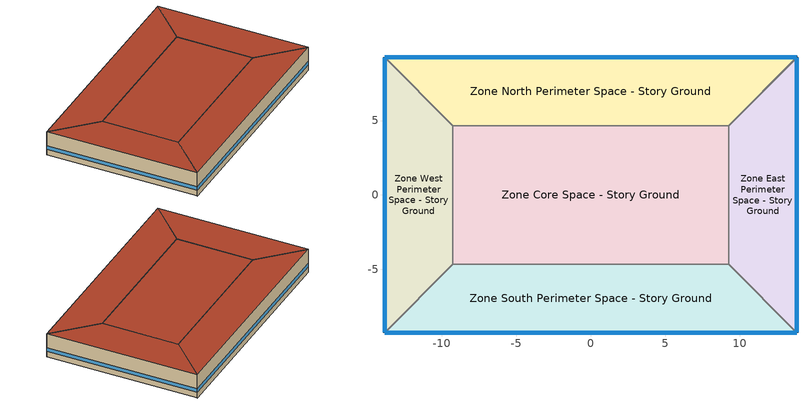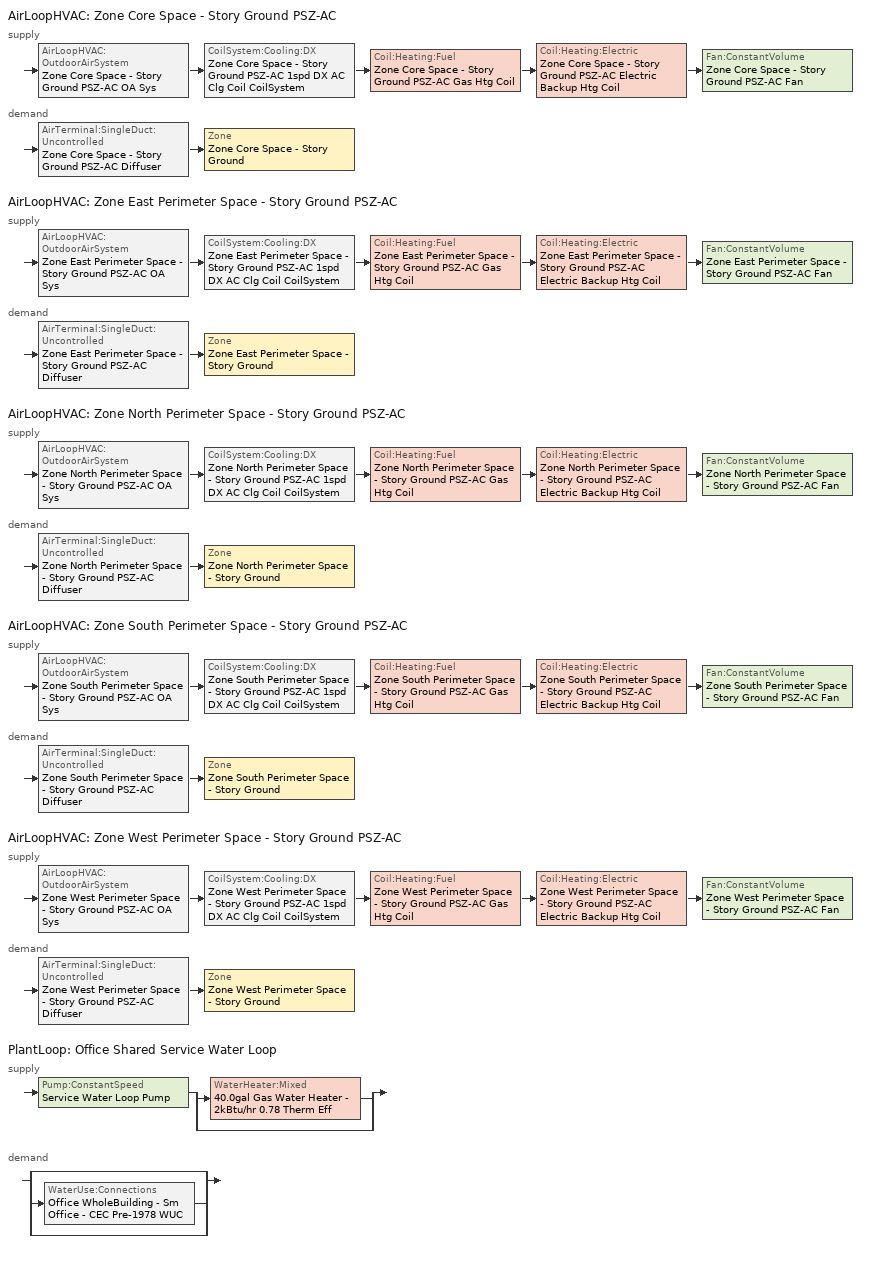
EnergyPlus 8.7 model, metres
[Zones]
Zone Core Space - Story Ground
 floor ground (Ground FloorGround_Floor_R11_T2013): -9.27,-4.66 -9.27,4.66 9.27,4.66 9.27,-4.66 z0
 wall to Zone West Perimeter Space - Story Ground (Typical Interior Wall): -9.27,4.66 -9.27,-4.66 z0:3.05
 wall to Zone North Perimeter Space - Story Ground (Typical Interior Wall): 9.27,4.66 -9.27,4.66 z0:3.05
 wall to Zone East Perimeter Space - Story Ground (Typical Interior Wall): 9.27,-4.66 9.27,4.66 z0:3.05
 wall to Zone South Perimeter Space - Story Ground (Typical Interior Wall): -9.27,-4.66 9.27,-4.66 z0:3.05
 roof outside (Metal roofR1_R14.20): 9.27,-4.66 9.27,4.66 -9.27,4.66 -9.27,-4.66 z3.05
Zone East Perimeter Space - Story Ground
 floor ground (Ground FloorGround_Floor_R11_T2013): 13.84,9.23 13.84,-9.23 9.27,-4.66 9.27,4.66 z0
 wall outside (Metal framed wallsW1_R8.60): 13.84,-9.23 13.84,9.23 z0:3.05
 wall to Zone South Perimeter Space - Story Ground (Typical Interior Wall): 9.27,-4.66 13.84,-9.23 z0:3.05
 wall to Zone North Perimeter Space - Story Ground (Typical Interior Wall): 13.84,9.23 9.27,4.66 z0:3.05
 window (U1.23_SHGC0.82_SimpleGlazing_Window_01): 13.84,-9.2 13.84,9.2 z0.76:1.22
 roof outside (Metal roofR1_R14.20): 9.27,4.66 9.27,-4.66 13.84,-9.23 13.84,9.23 z3.05
Zone North Perimeter Space - Story Ground
 floor ground (Ground FloorGround_Floor_R11_T2013): -13.84,9.23 13.84,9.23 9.27,4.66 -9.27,4.66 z0
 wall outside (Metal framed wallsW1_R8.60): 13.84,9.23 -13.84,9.23 z0:3.05
 wall to Zone West Perimeter Space - Story Ground (Typical Interior Wall): -13.84,9.23 -9.27,4.66 z0:3.05
 window (U1.23_SHGC0.82_SimpleGlazing_Window_01): 13.82,9.23 -13.82,9.23 z0.76:1.22
 roof outside (Metal roofR1_R14.20): -9.27,4.66 9.27,4.66 13.84,9.23 -13.84,9.23 z3.05
Zone South Perimeter Space - Story Ground
 floor ground (Ground FloorGround_Floor_R11_T2013): 13.84,-9.23 -13.84,-9.23 -9.27,-4.66 9.27,-4.66 z0
 wall outside (Metal framed wallsW1_R8.60): -13.84,-9.23 13.84,-9.23 z0:3.05
 wall to Zone West Perimeter Space - Story Ground (Typical Interior Wall): -9.27,-4.66 -13.84,-9.23 z0:3.05
 window (U1.23_SHGC0.82_SimpleGlazing_Window_01): -13.82,-9.23 13.82,-9.23 z0.76:1.22
 roof outside (Metal roofR1_R14.20): 9.27,-4.66 -9.27,-4.66 -13.84,-9.23 13.84,-9.23 z3.05
Zone West Perimeter Space - Story Ground
 floor ground (Ground FloorGround_Floor_R11_T2013): -13.84,-9.23 -13.84,9.23 -9.27,4.66 -9.27,-4.66 z0
 wall outside (Metal framed wallsW1_R8.60): -13.84,9.23 -13.84,-9.23 z0:3.05
 window (U1.23_SHGC0.82_SimpleGlazing_Window_01): -13.84,9.2 -13.84,-9.2 z0.76:1.22
 roof outside (Metal roofR1_R14.20): -9.27,-4.66 -9.27,4.66 -13.84,9.23 -13.84,-9.23 z3.05
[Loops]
AirLoopHVAC 'Zone Core Space - Story Ground PSZ-AC'
 supply: AirLoopHVAC:OutdoorAirSystem 'Zone Core Space - Story Ground PSZ-AC OA Sys' > CoilSystem:Cooling:DX 'Zone Core Space - Story Ground PSZ-AC 1spd DX AC Clg Coil CoilSystem' > Coil:Heating:Fuel 'Zone Core Space - Story Ground PSZ-AC Gas Htg Coil' > Coil:Heating:Electric 'Zone Core Space - Story Ground PSZ-AC Electric Backup Htg Coil' > Fan:ConstantVolume 'Zone Core Space - Story Ground PSZ-AC Fan'
 demand: AirTerminal:SingleDuct:Uncontrolled 'Zone Core Space - Story Ground PSZ-AC Diffuser' > Zone 'Zone Core Space - Story Ground'
AirLoopHVAC 'Zone East Perimeter Space - Story Ground PSZ-AC'
 supply: AirLoopHVAC:OutdoorAirSystem 'Zone East Perimeter Space - Story Ground PSZ-AC OA Sys' > CoilSystem:Cooling:DX 'Zone East Perimeter Space - Story Ground PSZ-AC 1spd DX AC Clg Coil CoilSystem' > Coil:Heating:Fuel 'Zone East Perimeter Space - Story Ground PSZ-AC Gas Htg Coil' > Coil:Heating:Electric 'Zone East Perimeter Space - Story Ground PSZ-AC Electric Backup Htg Coil' > Fan:ConstantVolume 'Zone East Perimeter Space - Story Ground PSZ-AC Fan'
 demand: AirTerminal:SingleDuct:Uncontrolled 'Zone East Perimeter Space - Story Ground PSZ-AC Diffuser' > Zone 'Zone East Perimeter Space - Story Ground'
AirLoopHVAC 'Zone North Perimeter Space - Story Ground PSZ-AC'
 supply: AirLoopHVAC:OutdoorAirSystem 'Zone North Perimeter Space - Story Ground PSZ-AC OA Sys' > CoilSystem:Cooling:DX 'Zone North Perimeter Space - Story Ground PSZ-AC 1spd DX AC Clg Coil CoilSystem' > Coil:Heating:Fuel 'Zone North Perimeter Space - Story Ground PSZ-AC Gas Htg Coil' > Coil:Heating:Electric 'Zone North Perimeter Space - Story Ground PSZ-AC Electric Backup Htg Coil' > Fan:ConstantVolume 'Zone North Perimeter Space - Story Ground PSZ-AC Fan'
 demand: AirTerminal:SingleDuct:Uncontrolled 'Zone North Perimeter Space - Story Ground PSZ-AC Diffuser' > Zone 'Zone North Perimeter Space - Story Ground'
AirLoopHVAC 'Zone South Perimeter Space - Story Ground PSZ-AC'
 supply: AirLoopHVAC:OutdoorAirSystem 'Zone South Perimeter Space - Story Ground PSZ-AC OA Sys' > CoilSystem:Cooling:DX 'Zone South Perimeter Space - Story Ground PSZ-AC 1spd DX AC Clg Coil CoilSystem' > Coil:Heating:Fuel 'Zone South Perimeter Space - Story Ground PSZ-AC Gas Htg Coil' > Coil:Heating:Electric 'Zone South Perimeter Space - Story Ground PSZ-AC Electric Backup Htg Coil' > Fan:ConstantVolume 'Zone South Perimeter Space - Story Ground PSZ-AC Fan'
 demand: AirTerminal:SingleDuct:Uncontrolled 'Zone South Perimeter Space - Story Ground PSZ-AC Diffuser' > Zone 'Zone South Perimeter Space - Story Ground'
AirLoopHVAC 'Zone West Perimeter Space - Story Ground PSZ-AC'
 supply: AirLoopHVAC:OutdoorAirSystem 'Zone West Perimeter Space - Story Ground PSZ-AC OA Sys' > CoilSystem:Cooling:DX 'Zone West Perimeter Space - Story Ground PSZ-AC 1spd DX AC Clg Coil CoilSystem' > Coil:Heating:Fuel 'Zone West Perimeter Space - Story Ground PSZ-AC Gas Htg Coil' > Coil:Heating:Electric 'Zone West Perimeter Space - Story Ground PSZ-AC Electric Backup Htg Coil' > Fan:ConstantVolume 'Zone West Perimeter Space - Story Ground PSZ-AC Fan'
 demand: AirTerminal:SingleDuct:Uncontrolled 'Zone West Perimeter Space - Story Ground PSZ-AC Diffuser' > Zone 'Zone West Perimeter Space - Story Ground'
PlantLoop 'Office Shared Service Water Loop'
 supply: Pump:ConstantSpeed 'Service Water Loop Pump' > split
  | WaterHeater:Mixed '40.0gal Gas Water Heater - 2kBtu/hr 0.78 Therm Eff'
  | bypass
 demand: split
  | bypass
  | WaterUse:Connections 'Office WholeBuilding - Sm Office - CEC Pre-1978 WUC'
  | bypass
[Building]
CEC Pre-1978|SmallOffice
[Site:Location]
Climate Zone 3_CA_USA: Latitude {deg}=37.7; Longitude {deg}=-122.2; Time Zone {hr}=-8; Elevation {m}=2
[Site:WaterMainsTemperature]
Calculation Method=Correlation; Annual Average Outdoor Air Temperature {C}=14.1417; Maximum Difference In Monthly Average Outdoor Air Temperatures {deltaC}=7.8
[SizingPeriod:DesignDay] Day of Month=21; Dry-Bulb Temperature Range Modifier Type=DefaultMultipliers; Humidity Condition Type=Wetbulb; Barometric Pressure {Pa}=101301; Rain Indicator=No; Snow Indicator=No; Daylight Saving Time Indicator=No
Name | Month | Day Type | Maximum Dry-Bulb Temperature {C} | Daily Dry-Bulb Temperature Range {deltaC} | Wetbulb or DewPoint at Maximum Dry-Bulb {C} | Wind Speed {m/s} | Wind Direction {deg} | Solar Model Indicator | ASHRAE Clear Sky Optical Depth for Beam Irradiance (taub) | ASHRAE Clear Sky Optical Depth for Diffuse Irradiance (taud) | Sky Clearness
Climate Zone 3 Ann Clg .4% Condns DB=>MWB | 8 | SummerDesignDay | 27.7 | 7.4 | 18.3 | 4.9 | 290 | ASHRAETau | 0.367 | 2.428
Climate Zone 3 Ann Clg .4% Condns WB=>MDB | 8 | SummerDesignDay | 25.5 | 7.4 | 19.8 | 4.9 | 290 | ASHRAETau | 0.367 | 2.428
Climate Zone 3 Ann Htg 99.6% Condns DB | 1 | WinterDesignDay | 2.9 | 0 | 2.9 | 2.2 | 50 | ASHRAEClearSky |  |  | 0
[Material]
Name | Roughness | Thickness {m} | Conductivity {W/m-K} | Density {kg/m3} | Specific Heat {J/kg-K} | Thermal Absorptance | Solar Absorptance | Visible Absorptance
Air - Metal Wall Framing - 16 or 24 in. OC | Smooth | 0.1397 | 1.22017 | 1.28148 | 1004.832 | 0.9 | 0.7 | 0.7
Carpet - 3/4 in. CBES | Smooth | 0.01905 | 0.0500335 | 288.332 | 1381.644 | 0.9 | 0.7 | 0.8
G01 13mm gypsum board | Smooth | 0.0127 | 0.160031 | 800.001 | 1090.73 | 0.9 | 0.7 | 0.5
Ground_Floor_R11_T2013 | Smooth | 0.0442273 | 0.0230232 | 16.0185 | 1130.436 | 0.9 | 0.7 | 0.8
Gypsum Board - 1/2 in. CBES | Smooth | 0.0127 | 0.160107 | 640.739 | 1130.436 | 0.9 | 0.7 | 0.8
Metal Standing Seam - 1/16 in. CBES | MediumRough | 0.001524 | 0.580388 | 7820.53 | 502.416 | 0.85 | 0.37 | 0.85
Plywood - 5/8 in. CBES | Smooth | 0.016002 | 0.12008 | 480.554 | 1884.06 | 0.9 | 0.7 | 0.7
R1_R14.20 | Smooth | 0.0575653 | 0.0230232 | 16.0185 | 1130.436 | 0.9 | 0.7 | 0.8
Stucco - 7/8 in. CBES | MediumRough | 0.022352 | 0.700468 | 1855.1 | 837.36 | 0.9 | 0.7 | 0.8
W1_R8.60 | Smooth | 0.0348619 | 0.0230232 | 16.0185 | 1130.436 | 0.9 | 0.7 | 0.8
[WindowMaterial:SimpleGlazingSystem]
U1.23_SHGC0.82_SimpleGlazing_Window_01: U-Factor {W/m2-K}=6.98426; Solar Heat Gain Coefficient=0.82; Visible Transmittance=0.81
[Construction]
Ground FloorGround_Floor_R11_T2013: Ground_Floor_R11_T2013, Plywood - 5/8 in. CBES, Carpet - 3/4 in. CBES
Metal framed wallsW1_R8.60: Stucco - 7/8 in. CBES, W1_R8.60, Air - Metal Wall Framing - 16 or 24 in. OC, Gypsum Board - 1/2 in. CBES
Metal roofR1_R14.20: Metal Standing Seam - 1/16 in. CBES, R1_R14.20
Typical Interior Wall: G01 13mm gypsum board, G01 13mm gypsum board
U1.23_SHGC0.82_SimpleGlazing_Window_01: U1.23_SHGC0.82_SimpleGlazing_Window_01
[Zone] Multiplier=1
Zone Core Space - Story Ground; Zone East Perimeter Space - Story Ground; Zone North Perimeter Space - Story Ground; Zone South Perimeter Space - Story Ground; Zone West Perimeter Space - Story Ground
[ZoneControl:Thermostat] Control Object Type 1=ThermostatSetpoint:DualSetpoint
Name | Zone or ZoneList | Control Type Schedule | Control Name 1
Zone Core Space - Story Ground Thermostat | Zone Core Space - Story Ground | Zone Core Space - Story Ground Thermostat Schedule | Office WholeBuilding - Sm Office - CEC Pre-1978 Thermostat 2
Zone East Perimeter Space - Story Ground Thermostat | Zone East Perimeter Space - Story Ground | Zone East Perimeter Space - Story Ground Thermostat Schedule | Office WholeBuilding - Sm Office - CEC Pre-1978 Thermostat 4
Zone North Perimeter Space - Story Ground Thermostat | Zone North Perimeter Space - Story Ground | Zone North Perimeter Space - Story Ground Thermostat Schedule | Office WholeBuilding - Sm Office - CEC Pre-1978 Thermostat 3
Zone South Perimeter Space - Story Ground Thermostat | Zone South Perimeter Space - Story Ground | Zone South Perimeter Space - Story Ground Thermostat Schedule | Office WholeBuilding - Sm Office - CEC Pre-1978 Thermostat 1
Zone West Perimeter Space - Story Ground Thermostat | Zone West Perimeter Space - Story Ground | Zone West Perimeter Space - Story Ground Thermostat Schedule | Office WholeBuilding - Sm Office - CEC Pre-1978 Thermostat
[ThermostatSetpoint:DualSetpoint] Heating Setpoint Temperature Schedule=OfficeHtgSetpt; Cooling Setpoint Temperature Schedule=OfficeClgSetpt
Office WholeBuilding - Sm Office - CEC Pre-1978 Thermostat 2; Office WholeBuilding - Sm Office - CEC Pre-1978 Thermostat 4; Office WholeBuilding - Sm Office - CEC Pre-1978 Thermostat 3; Office WholeBuilding - Sm Office - CEC Pre-1978 Thermostat 1; Office WholeBuilding - Sm Office - CEC Pre-1978 Thermostat
[AirTerminal:SingleDuct:Uncontrolled] Availability Schedule=Always On Discrete; Maximum Air Flow Rate {m3/s}=AutoSize
Zone Core Space - Story Ground PSZ-AC Diffuser; Zone East Perimeter Space - Story Ground PSZ-AC Diffuser; Zone North Perimeter Space - Story Ground PSZ-AC Diffuser; Zone South Perimeter Space - Story Ground PSZ-AC Diffuser; Zone West Perimeter Space - Story Ground PSZ-AC Diffuser
[Zone equipment]
Zone Core Space - Story Ground: Zone Core Space - Story Ground PSZ-AC Diffuser
Zone East Perimeter Space - Story Ground: Zone East Perimeter Space - Story Ground PSZ-AC Diffuser
Zone North Perimeter Space - Story Ground: Zone North Perimeter Space - Story Ground PSZ-AC Diffuser
Zone South Perimeter Space - Story Ground: Zone South Perimeter Space - Story Ground PSZ-AC Diffuser
Zone West Perimeter Space - Story Ground: Zone West Perimeter Space - Story Ground PSZ-AC Diffuser
[Sizing:Zone] Zone Cooling Design Supply Air Temperature Input Method=SupplyAirTemperature; Zone Cooling Design Supply Air Temperature {C}=12.8; Zone Cooling Design Supply Air Temperature Difference {deltaC}=11.11; Zone Heating Design Supply Air Temperature Input Method=SupplyAirTemperature; Zone Heating Design Supply Air Temperature {C}=40; Zone Heating Design Supply Air Temperature Difference {deltaC}=11.11; Zone Cooling Design Supply Air Humidity Ratio {kgWater/kgDryAir}=0.0085; Zone Heating Design Supply Air Humidity Ratio {kgWater/kgDryAir}=0.008; Design Specification Outdoor Air Object=Office WholeBuilding - Sm Office Ventilation; Cooling Design Air Flow Method=DesignDay; Cooling Design Air Flow Rate {m3/s}=0; Cooling Minimum Air Flow per Zone Floor Area {m3/s-m2}=0.000762; Cooling Minimum Air Flow {m3/s}=0; Cooling Minimum Air Flow Fraction=0; Heating Design Air Flow Method=DesignDay; Heating Design Air Flow Rate {m3/s}=0; Heating Maximum Air Flow per Zone Floor Area {m3/s-m2}=0.002032; Heating Maximum Air Flow {m3/s}=0.141576; Heating Maximum Air Flow Fraction=0.3; Account for Dedicated Outdoor Air System=No
Name | Design Specification Zone Air Distribution Object
Zone Core Space - Story Ground | Zone Core Space - Story Ground Design Spec Zone Air Dist
Zone East Perimeter Space - Story Ground | Zone East Perimeter Space - Story Ground Design Spec Zone Air Dist
Zone North Perimeter Space - Story Ground | Zone North Perimeter Space - Story Ground Design Spec Zone Air Dist
Zone South Perimeter Space - Story Ground | Zone South Perimeter Space - Story Ground Design Spec Zone Air Dist
Zone West Perimeter Space - Story Ground | Zone West Perimeter Space - Story Ground Design Spec Zone Air Dist
[DesignSpecification:ZoneAirDistribution] Zone Air Distribution Effectiveness in Cooling Mode=1; Zone Air Distribution Effectiveness in Heating Mode=1
Zone Core Space - Story Ground Design Spec Zone Air Dist; Zone East Perimeter Space - Story Ground Design Spec Zone Air Dist; Zone North Perimeter Space - Story Ground Design Spec Zone Air Dist; Zone South Perimeter Space - Story Ground Design Spec Zone Air Dist; Zone West Perimeter Space - Story Ground Design Spec Zone Air Dist
[Controller:MechanicalVentilation] Availability Schedule=Always On Discrete; Demand Controlled Ventilation=No; System Outdoor Air Method=ZoneSum; Design Specification Outdoor Air Object Name 1=Office WholeBuilding - Sm Office Ventilation
Name | Zone Name 1 | Design Specification Zone Air Distribution Object Name 1
Controller Mechanical Ventilation 5 | Zone Core Space - Story Ground | Zone Core Space - Story Ground Design Spec Zone Air Dist
Controller Mechanical Ventilation 3 | Zone East Perimeter Space - Story Ground | Zone East Perimeter Space - Story Ground Design Spec Zone Air Dist
Controller Mechanical Ventilation 2 | Zone North Perimeter Space - Story Ground | Zone North Perimeter Space - Story Ground Design Spec Zone Air Dist
Controller Mechanical Ventilation 1 | Zone South Perimeter Space - Story Ground | Zone South Perimeter Space - Story Ground Design Spec Zone Air Dist
Controller Mechanical Ventilation 4 | Zone West Perimeter Space - Story Ground | Zone West Perimeter Space - Story Ground Design Spec Zone Air Dist
[DesignSpecification:OutdoorAir]
Office WholeBuilding - Sm Office Ventilation: Outdoor Air Method=Maximum; Outdoor Air Flow per Person {m3/s-person}=0.00707921; Outdoor Air Flow per Zone Floor Area {m3/s-m2}=0.000762; Outdoor Air Flow per Zone {m3/s}=0; Outdoor Air Flow Air Changes per Hour {1/hr}=0
[AirLoopHVAC] Design Supply Air Flow Rate {m3/s}=AutoSize
Zone Core Space - Story Ground PSZ-AC; Zone East Perimeter Space - Story Ground PSZ-AC; Zone North Perimeter Space - Story Ground PSZ-AC; Zone South Perimeter Space - Story Ground PSZ-AC; Zone West Perimeter Space - Story Ground PSZ-AC
[Sizing:System] Type of Load to Size On=Sensible; Design Outdoor Air Flow Rate {m3/s}=Autosize; Central Heating Maximum System Air Flow Ratio=1; Preheat Design Temperature {C}=7; Preheat Design Humidity Ratio {kgWater/kgDryAir}=0.008; Precool Design Temperature {C}=12.8; Precool Design Humidity Ratio {kgWater/kgDryAir}=0.008; Central Cooling Design Supply Air Temperature {C}=12.8; Central Heating Design Supply Air Temperature {C}=40; Type of Zone Sum to Use=Coincident; 100% Outdoor Air in Cooling=No; 100% Outdoor Air in Heating=No; Central Cooling Design Supply Air Humidity Ratio {kgWater/kgDryAir}=0.0085; Central Heating Design Supply Air Humidity Ratio {kgWater/kgDryAir}=0.008; Cooling Supply Air Flow Rate Method=DesignDay; Cooling Supply Air Flow Rate {m3/s}=0; Cooling Supply Air Flow Rate Per Floor Area {m3/s-m2}=0.00996765; Cooling Fraction of Autosized Cooling Supply Air Flow Rate=1; Cooling Supply Air Flow Rate Per Unit Cooling Capacity {m3/s-W}=3.94755e-05; Heating Supply Air Flow Rate Method=DesignDay; Heating Supply Air Flow Rate {m3/s}=0; Heating Supply Air Flow Rate Per Floor Area {m3/s-m2}=0.00996765; Heating Fraction of Autosized Heating Supply Air Flow Rate=1; Heating Fraction of Autosized Cooling Supply Air Flow Rate=1; Heating Supply Air Flow Rate Per Unit Heating Capacity {m3/s-W}=3.15882e-05; System Outdoor Air Method=ZoneSum; Zone Maximum Outdoor Air Fraction=1; Cooling Design Capacity Method=CoolingDesignCapacity; Cooling Design Capacity {W}=Autosize; Cooling Design Capacity Per Floor Area {W/m2}=234.7; Fraction of Autosized Cooling Design Capacity=1; Heating Design Capacity Method=HeatingDesignCapacity; Heating Design Capacity {W}=Autosize; Heating Design Capacity Per Floor Area {W/m2}=157; Fraction of Autosized Heating Design Capacity=1; Central Cooling Capacity Control Method=OnOff
Zone Core Space - Story Ground PSZ-AC; Zone East Perimeter Space - Story Ground PSZ-AC; Zone North Perimeter Space - Story Ground PSZ-AC; Zone South Perimeter Space - Story Ground PSZ-AC; Zone West Perimeter Space - Story Ground PSZ-AC
[AvailabilityManager:NightCycle] Applicability Schedule=Always On Discrete; Fan Schedule=Always On Discrete; Control Type=CycleOnAny; Thermostat Tolerance {deltaC}=1; Cycling Run Time {s}=3600
Availability Manager Night Cycle 5; Availability Manager Night Cycle 3; Availability Manager Night Cycle 2; Availability Manager Night Cycle 1; Availability Manager Night Cycle 4
[Controller:OutdoorAir] Minimum Outdoor Air Flow Rate {m3/s}=0; Maximum Outdoor Air Flow Rate {m3/s}=Autosize; Economizer Control Type=NoEconomizer; Economizer Control Action Type=ModulateFlow; Economizer Maximum Limit Dry-Bulb Temperature {C}=28; Economizer Maximum Limit Enthalpy {J/kg}=64000; Economizer Minimum Limit Dry-Bulb Temperature {C}=-100; Lockout Type=NoLockout; Minimum Limit Type=FixedMinimum; Minimum Outdoor Air Schedule=Always On Discrete; High Humidity Control=No; Control High Indoor Humidity Based on Outdoor Humidity Ratio=Yes; Heat Recovery Bypass Control Type=BypassWhenOAFlowGreaterThanMinimum
Name | Mechanical Ventilation Controller
Zone Core Space - Story Ground PSZ-AC OA Sys Controller | Controller Mechanical Ventilation 5
Zone East Perimeter Space - Story Ground PSZ-AC OA Sys Controller | Controller Mechanical Ventilation 3
Zone North Perimeter Space - Story Ground PSZ-AC OA Sys Controller | Controller Mechanical Ventilation 2
Zone South Perimeter Space - Story Ground PSZ-AC OA Sys Controller | Controller Mechanical Ventilation 1
Zone West Perimeter Space - Story Ground PSZ-AC OA Sys Controller | Controller Mechanical Ventilation 4
[AvailabilityManager:Scheduled] Schedule=Always On Discrete
Zone Core Space - Story Ground PSZ-AC OA Sys Availability Manager; Zone East Perimeter Space - Story Ground PSZ-AC OA Sys Availability Manager; Zone North Perimeter Space - Story Ground PSZ-AC OA Sys Availability Manager; Zone South Perimeter Space - Story Ground PSZ-AC OA Sys Availability Manager; Zone West Perimeter Space - Story Ground PSZ-AC OA Sys Availability Manager
[SetpointManager:MixedAir] Control Variable=Temperature
Node 80 OS Default SPM; Node 79 OS Default SPM; Node 78 OS Default SPM; Node 77 OS Default SPM; Node 56 OS Default SPM; Node 55 OS Default SPM; Node 54 OS Default SPM; Node 53 OS Default SPM; Node 44 OS Default SPM; Node 43 OS Default SPM; Node 42 OS Default SPM; Node 41 OS Default SPM; Node 32 OS Default SPM; Node 31 OS Default SPM; Node 30 OS Default SPM; Node 29 OS Default SPM; Node 68 OS Default SPM; Node 67 OS Default SPM; Node 66 OS Default SPM; Node 65 OS Default SPM
[CoilSystem:Cooling:DX] Availability Schedule=Always On Discrete
Name | Cooling Coil
Zone Core Space - Story Ground PSZ-AC 1spd DX AC Clg Coil CoilSystem | Zone Core Space - Story Ground PSZ-AC 1spd DX AC Clg Coil
Zone East Perimeter Space - Story Ground PSZ-AC 1spd DX AC Clg Coil CoilSystem | Zone East Perimeter Space - Story Ground PSZ-AC 1spd DX AC Clg Coil
Zone North Perimeter Space - Story Ground PSZ-AC 1spd DX AC Clg Coil CoilSystem | Zone North Perimeter Space - Story Ground PSZ-AC 1spd DX AC Clg Coil
Zone South Perimeter Space - Story Ground PSZ-AC 1spd DX AC Clg Coil CoilSystem | Zone South Perimeter Space - Story Ground PSZ-AC 1spd DX AC Clg Coil
Zone West Perimeter Space - Story Ground PSZ-AC 1spd DX AC Clg Coil CoilSystem | Zone West Perimeter Space - Story Ground PSZ-AC 1spd DX AC Clg Coil
[Coil:Cooling:DX:SingleSpeed] Availability Schedule=Always On Discrete; Gross Rated Total Cooling Capacity {W}=Autosize; Gross Rated Sensible Heat Ratio=Autosize; Gross Rated Cooling COP {W/W}=3; Rated Air Flow Rate {m3/s}=Autosize; Rated Evaporator Fan Power Per Volume Flow Rate {W/(m3/s)}=773.3; Condenser Type=AirCooled; Evaporative Condenser Effectiveness=0; Crankcase Heater Capacity {W}=0; Maximum Outdoor Dry-Bulb Temperature for Crankcase Heater Operation {C}=0; Basin Heater Capacity {W/K}=0; Basin Heater Setpoint Temperature {C}=10
Name | Total Cooling Capacity Function of Temperature Curve | Total Cooling Capacity Function of Flow Fraction Curve | Energy Input Ratio Function of Temperature Curve | Energy Input Ratio Function of Flow Fraction Curve | Part Load Fraction Correlation Curve
Zone Core Space - Story Ground PSZ-AC 1spd DX AC Clg Coil | Curve Biquadratic 9 | Curve Quadratic 13 | Curve Biquadratic 10 | Curve Quadratic 14 | Curve Quadratic 15
Zone East Perimeter Space - Story Ground PSZ-AC 1spd DX AC Clg Coil | Curve Biquadratic 5 | Curve Quadratic 7 | Curve Biquadratic 6 | Curve Quadratic 8 | Curve Quadratic 9
Zone North Perimeter Space - Story Ground PSZ-AC 1spd DX AC Clg Coil | Curve Biquadratic 3 | Curve Quadratic 4 | Curve Biquadratic 4 | Curve Quadratic 5 | Curve Quadratic 6
Zone South Perimeter Space - Story Ground PSZ-AC 1spd DX AC Clg Coil | Curve Biquadratic 1 | Curve Quadratic 1 | Curve Biquadratic 2 | Curve Quadratic 2 | Curve Quadratic 3
Zone West Perimeter Space - Story Ground PSZ-AC 1spd DX AC Clg Coil | Curve Biquadratic 7 | Curve Quadratic 10 | Curve Biquadratic 8 | Curve Quadratic 11 | Curve Quadratic 12
[Coil:Heating:Fuel] Availability Schedule=Always On Discrete; Fuel Type=NaturalGas; Burner Efficiency=0.8; Nominal Capacity {W}=AutoSize; Parasitic Electric Load {W}=0; Parasitic Fuel Load {W}=0
Zone Core Space - Story Ground PSZ-AC Gas Htg Coil; Zone East Perimeter Space - Story Ground PSZ-AC Gas Htg Coil; Zone North Perimeter Space - Story Ground PSZ-AC Gas Htg Coil; Zone South Perimeter Space - Story Ground PSZ-AC Gas Htg Coil; Zone West Perimeter Space - Story Ground PSZ-AC Gas Htg Coil
[Coil:Heating:Electric] Availability Schedule=Always On Discrete; Efficiency=1; Nominal Capacity {W}=Autosize
Zone Core Space - Story Ground PSZ-AC Electric Backup Htg Coil; Zone East Perimeter Space - Story Ground PSZ-AC Electric Backup Htg Coil; Zone North Perimeter Space - Story Ground PSZ-AC Electric Backup Htg Coil; Zone South Perimeter Space - Story Ground PSZ-AC Electric Backup Htg Coil; Zone West Perimeter Space - Story Ground PSZ-AC Electric Backup Htg Coil
[Fan:ConstantVolume] Availability Schedule=Always On Discrete; Fan Total Efficiency=0.54; Pressure Rise {Pa}=622.722; Maximum Flow Rate {m3/s}=AutoSize; Motor Efficiency=0.9; Motor In Airstream Fraction=1
Zone Core Space - Story Ground PSZ-AC Fan; Zone East Perimeter Space - Story Ground PSZ-AC Fan; Zone North Perimeter Space - Story Ground PSZ-AC Fan; Zone South Perimeter Space - Story Ground PSZ-AC Fan; Zone West Perimeter Space - Story Ground PSZ-AC Fan
[SetpointManager:SingleZone:Reheat] Control Variable=Temperature; Minimum Supply Air Temperature {C}=10; Maximum Supply Air Temperature {C}=50
Name | Control Zone
Setpoint Manager Single Zone Reheat 5 | Zone Core Space - Story Ground
Setpoint Manager Single Zone Reheat 3 | Zone East Perimeter Space - Story Ground
Setpoint Manager Single Zone Reheat 2 | Zone North Perimeter Space - Story Ground
Setpoint Manager Single Zone Reheat 1 | Zone South Perimeter Space - Story Ground
Setpoint Manager Single Zone Reheat 4 | Zone West Perimeter Space - Story Ground
[PlantLoop]
Office Shared Service Water Loop: Fluid Type=Water; Plant Equipment Operation Scheme=Office Shared Service Water Loop Operation Schemes; Maximum Loop Temperature {C}=60; Minimum Loop Temperature {C}=10; Maximum Loop Flow Rate {m3/s}=Autosize; Minimum Loop Flow Rate {m3/s}=0; Plant Loop Volume {m3}=Autocalculate; Load Distribution Scheme=Optimal; Plant Loop Demand Calculation Scheme=SingleSetpoint
[Sizing:Plant]
Office Shared Service Water Loop: Loop Type=Heating; Design Loop Exit Temperature {C}=60; Loop Design Temperature Difference {deltaC}=5; Sizing Option=NonCoincident; Zone Timesteps in Averaging Window=1; Coincident Sizing Factor Mode=None
[Pump:ConstantSpeed]
Service Water Loop Pump: Design Flow Rate {m3/s}=Autosize; Design Pump Head {Pa}=29890.7; Design Power Consumption {W}=Autosize; Motor Efficiency=0.3; Fraction of Motor Inefficiencies to Fluid Stream=0; Pump Control Type=Intermittent
[WaterHeater:Mixed]
40.0gal Gas Water Heater - 2kBtu/hr 0.78 Therm Eff: Tank Volume {m3}=0.151416; Setpoint Temperature Schedule=Service Water Loop Temp - 140F; Deadband Temperature Difference {deltaC}=2; Maximum Temperature Limit {C}=82.2222; Heater Control Type=Cycle; Heater Maximum Capacity {W}=526.018; Heater Ignition Minimum Flow Rate {m3/s}=0; Heater Ignition Delay {s}=0; Heater Fuel Type=NaturalGas; Heater Thermal Efficiency=0.78; Off Cycle Parasitic Fuel Consumption Rate {W}=20; Off Cycle Parasitic Fuel Type=NaturalGas; Off Cycle Parasitic Heat Fraction to Tank=0.8; On Cycle Parasitic Fuel Consumption Rate {W}=0; On Cycle Parasitic Fuel Type=NaturalGas; On Cycle Parasitic Heat Fraction to Tank=0; Ambient Temperature Indicator=Schedule; Ambient Temperature Schedule=Water Heater Ambient Temp Schedule - 70F; Off Cycle Loss Coefficient to Ambient Temperature {W/K}=5.99799; Off Cycle Loss Fraction to Zone=1; On Cycle Loss Coefficient to Ambient Temperature {W/K}=5.99799; On Cycle Loss Fraction to Zone=1; Use Side Effectiveness=1; Source Side Effectiveness=1; Use Side Design Flow Rate {m3/s}=Autosize; Source Side Design Flow Rate {m3/s}=Autosize; Indirect Water Heating Recovery Time {hr}=1.5; Source Side Flow Control Mode=IndirectHeatPrimarySetpoint
[SetpointManager:Scheduled]
Service hot water setpoint manager: Control Variable=Temperature; Schedule=Service Water Loop Temp - 140F
[WaterUse:Connections]
Office WholeBuilding - Sm Office - CEC Pre-1978 WUC: Water Use Equipment Name 1=Office WholeBuilding - Sm Office - CEC Pre-1978 SWH
[WaterUse:Equipment]
Office WholeBuilding - Sm Office - CEC Pre-1978 SWH: Peak Flow Rate {m3/s}=3.15336e-06; Flow Rate Fraction Schedule=OfficeServiceHotWater; Target Temperature Schedule=43.3 C; Sensible Fraction Schedule=0.2 Fraction; Latent Fraction Schedule=0.05 Fraction
[PlantEquipmentOperationSchemes]
Office Shared Service Water Loop Operation Schemes: Control Scheme Object Type 1=PlantEquipmentOperation:HeatingLoad; Control Scheme Name 1=Office Shared Service Water Loop Heating Operation Scheme; Control Scheme Schedule Name 1=Always On Discrete
[PlantEquipmentOperation:HeatingLoad]
Office Shared Service Water Loop Heating Operation Scheme: Load Range Lower Limit 1 {W}=0; Load Range Upper Limit 1 {W}=1000000000; Range Equipment List Name 1=Office Shared Service Water Loop Heating Equipment List
[PlantEquipmentList]
Office Shared Service Water Loop Heating Equipment List: WaterHeater:Mixed, 40.0gal Gas Water Heater - 2kBtu/hr 0.78 Therm Eff
[Schedule:Compact]
Zone Core Space - Story Ground Thermostat Schedule; Zone East Perimeter Space - Story Ground Thermostat Schedule; Zone North Perimeter Space - Story Ground Thermostat Schedule; Zone South Perimeter Space - Story Ground Thermostat Schedule; Zone West Perimeter Space - Story Ground Thermostat Schedule: Through: 12/31, For: AllDays, Until: 24:00, 4
[Schedule:Day:Interval]
OfficeHtgSetpt Default|Wkdy|WntrDsn Day; OfficeHtgSetpt Default; OfficeHtgSetpt Winter Design Day: No, 05:00, 15.5556, 24:00, 21.1111
OfficeHtgSetpt Sat Day: No, 05:00, 15.5556, 19:00, 21.1111, 24:00, 15.5556
OfficeHtgSetpt Sun Day: No, 24:00, 15.5556
OfficeHtgSetpt Summer Design Day: No, 24:00, 15.6
OfficeClgSetpt Default|Wkdy|SmrDsn Day; OfficeClgSetpt Default; OfficeClgSetpt Summer Design Day: No, 05:00, 29.4444, 24:00, 23.8889
OfficeClgSetpt Sat Day: No, 05:00, 29.4444, 19:00, 23.8889, 24:00, 29.4444
OfficeClgSetpt Sun Day: No, 24:00, 29.4444
OfficeClgSetpt Winter Design Day: No, 24:00, 29.44
0.05 Fraction Default; 0.2 Fraction Default: No, 24:00, 0.2
43.3 C Default: No, 24:00, 43.3
OfficeServiceHotWater Sat Day: No, 05:00, 0.05, 06:00, 0.08, 07:00, 0.07, 08:00, 0.11, 09:00, 0.15, 10:00, 0.21, 11:00, 0.19, 12:00, 0.23, 13:00, 0.2, 14:00, 0.19, 15:00, 0.15, 16:00, 0.12, 17:00, 0.14, 21:00, 0.07, 22:00, 0.09, 24:00, 0.05
OfficeServiceHotWater Sun Day: No, 05:00, 0.04, 06:00, 0.07, 11:00, 0.04, 13:00, 0.06, 14:00, 0.09, 15:00, 0.06, 21:00, 0.04, 22:00, 0.07, 24:00, 0.04
OfficeServiceHotWater Wkdy Day: No, 05:00, 0.05, 06:00, 0.08, 07:00, 0.07, 08:00, 0.19, 09:00, 0.35, 10:00, 0.38, 11:00, 0.39, 12:00, 0.47, 13:00, 0.57, 14:00, 0.54, 15:00, 0.34, 16:00, 0.33, 17:00, 0.44, 18:00, 0.26, 19:00, 0.21, 20:00, 0.15, 21:00, 0.17, 22:00, 0.08, 24:00, 0.05
Schedule Day 8: No, 24:00, 0
Service Water Loop Temp - 140F Default: No, 24:00, 60
Water Heater Ambient Temp Schedule - 70F Default: No, 24:00, 21.1111
[Schedule:Week:Daily]
Schedule:Week:Daily {172a70f9-e91a-4a35-97dd-71df6647348e}: OfficeHtgSetpt Default, OfficeHtgSetpt Default, OfficeHtgSetpt Default, OfficeHtgSetpt Default, OfficeHtgSetpt Default|Wkdy|WntrDsn Day, OfficeHtgSetpt Default|Wkdy|WntrDsn Day, OfficeHtgSetpt Sat Day, OfficeHtgSetpt Default, OfficeHtgSetpt Summer Design Day, OfficeHtgSetpt Winter Design Day, OfficeHtgSetpt Default, OfficeHtgSetpt Default
Schedule:Week:Daily {1c96efc0-4ef8-4701-b2dc-9ce297993a89}: OfficeHtgSetpt Sun Day, OfficeHtgSetpt Default|Wkdy|WntrDsn Day, OfficeHtgSetpt Default|Wkdy|WntrDsn Day, OfficeHtgSetpt Default|Wkdy|WntrDsn Day, OfficeHtgSetpt Default|Wkdy|WntrDsn Day, OfficeHtgSetpt Default|Wkdy|WntrDsn Day, OfficeHtgSetpt Sat Day, OfficeHtgSetpt Default, OfficeHtgSetpt Summer Design Day, OfficeHtgSetpt Winter Design Day, OfficeHtgSetpt Default, OfficeHtgSetpt Default
Schedule:Week:Daily {e2ebea8b-594e-4aac-be76-99c7665e436d}: OfficeClgSetpt Default, OfficeClgSetpt Default, OfficeClgSetpt Default, OfficeClgSetpt Default, OfficeClgSetpt Default|Wkdy|SmrDsn Day, OfficeClgSetpt Default|Wkdy|SmrDsn Day, OfficeClgSetpt Sat Day, OfficeClgSetpt Default, OfficeClgSetpt Summer Design Day, OfficeClgSetpt Winter Design Day, OfficeClgSetpt Default, OfficeClgSetpt Default
Schedule:Week:Daily {4a4566af-1db4-44ad-bb59-b7079def2c9d}: OfficeClgSetpt Sun Day, OfficeClgSetpt Default|Wkdy|SmrDsn Day, OfficeClgSetpt Default|Wkdy|SmrDsn Day, OfficeClgSetpt Default|Wkdy|SmrDsn Day, OfficeClgSetpt Default|Wkdy|SmrDsn Day, OfficeClgSetpt Default|Wkdy|SmrDsn Day, OfficeClgSetpt Sat Day, OfficeClgSetpt Default, OfficeClgSetpt Summer Design Day, OfficeClgSetpt Winter Design Day, OfficeClgSetpt Default, OfficeClgSetpt Default
Schedule:Week:Daily {ac1fdc3f-243a-46e5-a549-c1226b26d2d9}: 0.05 Fraction Default, 0.05 Fraction Default, 0.05 Fraction Default, 0.05 Fraction Default, 0.05 Fraction Default, 0.05 Fraction Default, 0.05 Fraction Default, 0.05 Fraction Default, 0.05 Fraction Default, 0.05 Fraction Default, 0.05 Fraction Default, 0.05 Fraction Default
Schedule:Week:Daily {f8118f45-ae71-4be1-b261-f8f74ce4f363}: 0.2 Fraction Default, 0.2 Fraction Default, 0.2 Fraction Default, 0.2 Fraction Default, 0.2 Fraction Default, 0.2 Fraction Default, 0.2 Fraction Default, 0.2 Fraction Default, 0.2 Fraction Default, 0.2 Fraction Default, 0.2 Fraction Default, 0.2 Fraction Default
Schedule:Week:Daily {85f0cf66-799f-45ee-9ba9-3d02895251b0}: 43.3 C Default, 43.3 C Default, 43.3 C Default, 43.3 C Default, 43.3 C Default, 43.3 C Default, 43.3 C Default, 43.3 C Default, 43.3 C Default, 43.3 C Default, 43.3 C Default, 43.3 C Default
Schedule:Week:Daily {3ad190d7-821a-4111-89bf-1cc868b184a3}: Schedule Day 8, Schedule Day 8, Schedule Day 8, Schedule Day 8, OfficeServiceHotWater Wkdy Day, OfficeServiceHotWater Wkdy Day, OfficeServiceHotWater Sat Day, Schedule Day 8, Schedule Day 8, Schedule Day 8, Schedule Day 8, Schedule Day 8
Schedule:Week:Daily {49142764-7b9d-4c60-9a59-779392b8254a}: OfficeServiceHotWater Sun Day, OfficeServiceHotWater Wkdy Day, OfficeServiceHotWater Wkdy Day, OfficeServiceHotWater Wkdy Day, OfficeServiceHotWater Wkdy Day, OfficeServiceHotWater Wkdy Day, OfficeServiceHotWater Sat Day, Schedule Day 8, Schedule Day 8, Schedule Day 8, Schedule Day 8, Schedule Day 8
Schedule:Week:Daily {b051f229-4dbd-46cf-9d8d-7df033fc514c}: Service Water Loop Temp - 140F Default, Service Water Loop Temp - 140F Default, Service Water Loop Temp - 140F Default, Service Water Loop Temp - 140F Default, Service Water Loop Temp - 140F Default, Service Water Loop Temp - 140F Default, Service Water Loop Temp - 140F Default, Service Water Loop Temp - 140F Default, Service Water Loop Temp - 140F Default, Service Water Loop Temp - 140F Default, Service Water Loop Temp - 140F Default, Service Water Loop Temp - 140F Default
Schedule:Week:Daily {103bd1ed-aab9-441d-b998-6277cefd56b4}: Water Heater Ambient Temp Schedule - 70F Default, Water Heater Ambient Temp Schedule - 70F Default, Water Heater Ambient Temp Schedule - 70F Default, Water Heater Ambient Temp Schedule - 70F Default, Water Heater Ambient Temp Schedule - 70F Default, Water Heater Ambient Temp Schedule - 70F Default, Water Heater Ambient Temp Schedule - 70F Default, Water Heater Ambient Temp Schedule - 70F Default, Water Heater Ambient Temp Schedule - 70F Default, Water Heater Ambient Temp Schedule - 70F Default, Water Heater Ambient Temp Schedule - 70F Default, Water Heater Ambient Temp Schedule - 70F Default
[Schedule:Year]
OfficeHtgSetpt: Schedule:Week:Daily {172a70f9-e91a-4a35-97dd-71df6647348e}, 1, 1, 1, 3, Schedule:Week:Daily {1c96efc0-4ef8-4701-b2dc-9ce297993a89}, 1, 4, 12, 31
OfficeClgSetpt: Schedule:Week:Daily {e2ebea8b-594e-4aac-be76-99c7665e436d}, 1, 1, 1, 3, Schedule:Week:Daily {4a4566af-1db4-44ad-bb59-b7079def2c9d}, 1, 4, 12, 31
0.05 Fraction: Schedule:Week:Daily {ac1fdc3f-243a-46e5-a549-c1226b26d2d9}, 1, 1, 12, 31
0.2 Fraction: Schedule:Week:Daily {f8118f45-ae71-4be1-b261-f8f74ce4f363}, 1, 1, 12, 31
43.3 C: Schedule:Week:Daily {85f0cf66-799f-45ee-9ba9-3d02895251b0}, 1, 1, 12, 31
OfficeServiceHotWater: Schedule:Week:Daily {3ad190d7-821a-4111-89bf-1cc868b184a3}, 1, 1, 1, 3, Schedule:Week:Daily {49142764-7b9d-4c60-9a59-779392b8254a}, 1, 4, 12, 31
Service Water Loop Temp - 140F: Schedule:Week:Daily {b051f229-4dbd-46cf-9d8d-7df033fc514c}, 1, 1, 12, 31
Water Heater Ambient Temp Schedule - 70F: Schedule:Week:Daily {103bd1ed-aab9-441d-b998-6277cefd56b4}, 1, 1, 12, 31
[Schedule:Constant]
Always On Discrete: Hourly Value=1
[Curve:Biquadratic] Minimum Value of x {BasedOnField A2}=-100; Maximum Value of x {BasedOnField A2}=100; Minimum Value of y {BasedOnField A3}=-100; Maximum Value of y {BasedOnField A3}=100
Name | Coefficient1 Constant | Coefficient2 x | Coefficient3 x**2 | Coefficient4 y | Coefficient5 y**2 | Coefficient6 x*y
Curve Biquadratic 9; Curve Biquadratic 5; Curve Biquadratic 3; Curve Biquadratic 1; Curve Biquadratic 7 | 0.971212 | -0.0152755 | 0.00144345 | -0.00039321 | -6.8364e-06 | -0.000290596
Curve Biquadratic 10; Curve Biquadratic 6; Curve Biquadratic 4; Curve Biquadratic 2; Curve Biquadratic 8 | 0.286871 | 0.0239022 | -0.000810648 | 0.0134585 | 0.000338936 | -0.000487004
[Curve:Quadratic]
Name | Coefficient1 Constant | Coefficient2 x | Coefficient3 x**2 | Minimum Value of x {BasedOnField A2} | Maximum Value of x {BasedOnField A2} | Minimum Curve Output {BasedOnField A3} | Maximum Curve Output {BasedOnField A3}
Curve Quadratic 13; Curve Quadratic 14; Curve Quadratic 7; Curve Quadratic 8; Curve Quadratic 4; Curve Quadratic 5; Curve Quadratic 1; Curve Quadratic 2; Curve Quadratic 10; Curve Quadratic 11 | 1 | 0 | 0 | -100 | 100
Curve Quadratic 15; Curve Quadratic 9; Curve Quadratic 6; Curve Quadratic 3; Curve Quadratic 12 | 0.909496 | 0.0986477 | -0.00819488 | 0 | 1 | 0.7 | 1
